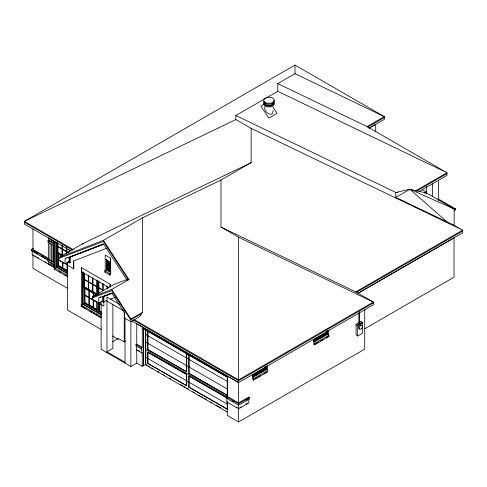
<?xml version="1.0" encoding="UTF-8"?>
<svg xmlns="http://www.w3.org/2000/svg" width="487" height="487" viewBox="0 0 487 487"><rect width="100%" height="100%" fill="white"/><g stroke="black" fill="none" stroke-linecap="round" stroke-linejoin="round"><path stroke-width="0.73" d="M264.958 106.61C262.706 111.937 273.84 118.591 272.982 110.47M359.662 311.747L359.643 323.386L358.949 323.496L359.138 323.094M82.632 244.377L83.259 243.409L251.14 162.64L251.14 128.391L235.86 119.571L24.35 221.335L24.35 224.05L70.804 250.872M251.14 162.64L220.976 180.05L142.405 217.853L142.405 312.38L139.586 316.727L130.887 321.773L124.623 318.127L124.623 312.916L111.7 293.016L98.77 297.989L98.77 303.2L102.69 300.942L102.69 296.473M368.994 128.197L384.31 119.352L384.31 116.636L295.006 65.075L24.35 221.335L73.421 249.667M277.773 83.618L295.006 73.671L384.31 116.636L367.076 126.583L277.773 83.618L277.773 91.306L235.86 115.504L235.86 119.571M264.094 104.181L260.922 106.008L268.775 118.104L277.018 113.349L272.884 106.982M48.049 260.35L31.399 250.738L31.399 249.381L33.335 248.26M48.049 240.444L48.438 240.219L54.708 243.841L54.313 244.066L48.049 240.444L48.049 242.258L54.313 245.874L54.708 245.649M48.049 242.258L48.438 242.033M57.058 242.447L57.058 253.337L58.233 252.656L60.169 253.776M31.399 249.381L48.049 258.993L48.438 258.767M48.438 259.218L48.049 259.443L54.313 263.059L54.708 262.834L48.438 259.218L48.438 237.686M48.049 258.993L48.049 261.251L48.438 261.026M69.002 257.124L69.002 261.592L65.088 263.851L58.817 260.235L58.817 257.52L83.259 243.409M50.411 264.879L49.991 265.092L50.015 261.939M51.975 265.78L51.561 265.993L51.585 262.84M48.049 261.251L54.313 264.873L54.708 264.642M65.088 263.851L65.088 258.64L66.39 257.885M70.177 257.026L70.177 262.724L69.787 262.95L69.787 257.258L70.177 257.026L103.524 244.194M53.546 266.687L53.126 266.9L53.126 263.735L53.15 266.913M32.185 250.738L32.185 254.804L54.708 267.807L55.098 267.582M67.224 276.622L54.708 269.39L54.708 268.039L56.273 267.132L67.474 273.597M56.468 242.142L56.468 267.016L57.643 266.34L67.261 271.892M58.233 254.293L58.233 265.999L58.817 265.665L62.695 267.899M58.817 257.52L103.469 240.335L142.405 217.853M54.708 269.39L55.098 269.165M110.324 258.086L110.324 274.82L109.934 275.045L104.845 272.105L104.845 270.748L106.41 269.847L110.866 272.416M106.604 259.601L106.604 269.731L107.195 269.39L110.719 271.429M104.845 272.105L105.235 271.88M96.913 294.325L84.081 287.257L96.615 294.495M104.845 270.748L109.934 273.688L110.324 273.463M367.715 127.119L384.31 117.537M369.122 128.148L375.696 124.355L375.696 131.886M98.77 303.2L92.506 299.584L92.506 296.869L114.049 284.432L126.62 279.593M101.29 317.999L81.146 306.366L81.146 305.008L82.711 304.107L101.558 314.986M82.906 272.184L82.906 303.991L84.081 303.316L96.487 310.475M84.671 287.823L84.671 302.975L85.255 302.634L86.509 303.358M81.146 306.366L81.536 306.14L81.536 267.698M65.088 258.64L103.469 243.865L127.095 280.238L129.055 279.106M92.506 296.869L111.7 289.479L128.933 279.532L103.469 240.335M99.421 297.612L100.73 296.857M102.215 301.118L103.889 302.056L103.469 302.293L103.469 296.601L111.955 293.259M97.4 302.512L97.4 312.362L98.575 311.68L101.838 313.567M99.165 303.011L99.165 311.339L99.75 311.004L101.004 311.729M227.362 412.045L145.382 364.708L142.247 366.297L136.762 363.125L130.887 366.522L130.887 319.028L142.405 312.38M141.467 313.829L130.607 319.77L111.7 290.66L92.506 297.77M112.674 341.758L118.353 338.477L124.234 341.874L125.536 341.119M142.247 366.297L142.247 352.728L141.857 352.953L141.857 348.881L141.467 349.106L135.983 345.94L135.983 344.583L136.762 344.132L142.247 347.298L142.247 327.964L227.246 377.035L227.246 396.369L238.606 402.926L248.79 397.051L249.569 397.502L249.569 398.859L238.606 405.19L226.461 398.177L226.461 396.82L227.246 396.369M454.146 208.966L409.877 189.266L395.779 192.444L395.779 197.405L409.877 189.266L426.502 193.004L454.146 208.966L454.146 225.743M136.372 345.715L136.372 349.788L136.762 349.563L136.762 363.125M135.983 344.583L141.467 347.748L142.247 347.298M415.746 190.752L446.981 172.721L446.981 175.43L419.003 191.586M416.397 191.281L446.981 173.622M147.731 330.789L147.731 349.514L186.704 371.788L186.704 353.063M178.82 369.95L186.704 374.503L186.509 385.741L147.731 363.357L147.731 352.229L177.505 369.189M147.731 363.357L186.704 385.631M454.322 209.635L455.601 208.899L455.601 209.806L454.322 210.542M147.731 349.514L186.704 371.788M147.731 352.229L186.704 374.503M188.859 354.536L188.859 373.261L227.831 395.535M227.636 401.83L227.636 409.488L188.859 387.098L188.859 375.97L226.516 397.489M188.859 387.098L227.831 409.372M220.976 180.05L220.976 227.064L355.717 291.896L462.65 230.156L462.65 232.871L357.689 293.472M356.374 292.419L462.65 231.063M358.255 293.174L454.03 237.875L454.03 277.194L364.812 328.707M373.346 302.975L238.606 380.767L133.109 319.862M136.762 344.132L136.762 323.782L238.606 382.605L373.346 304.783L373.346 302.068L355.717 291.896M253.27 374.783L255.858 373.292M257.148 372.549L258.445 371.8M259.735 371.051L261.677 369.937M262.968 369.189L264.258 368.44L264.849 368.781L264.849 366.748M313.731 339.883L315.667 338.763M316.964 338.015L318.255 337.266M319.545 336.523L320.842 335.774M322.132 335.032L324.068 333.912M252.272 375.702L264.551 368.61L264.551 367.253M314.024 340.048L325.949 333.504L325.949 332.146M252.57 375.873L264.849 368.781M313.671 340.596L325.949 333.504M252.613 376.524L265.433 369.122L266.024 369.463L266.024 366.748M313.719 341.241L326.54 333.845L327.124 334.179L327.124 330.789M252.564 377.23L266.024 369.463M313.665 341.953L327.124 334.179M252.382 377.559L266.219 369.572L267.783 370.479L267.783 371.837L253.295 380.201L252.899 379.976L252.899 374.32M314.145 341.898L327.319 334.295L328.889 335.202L328.889 336.554L314.395 344.924L314.005 344.699L314.005 339.043M252.899 378.618L253.295 378.843L267.783 370.479M314.005 343.341L314.395 343.566L328.889 335.202M254.878 378.831L256.856 377.693M258.171 376.932L260.149 375.794M264.1 373.511L266.079 372.366M314.005 344.699L318.614 342.032M320.592 340.894L322.571 339.756M326.521 337.473L327.836 336.712M226.461 398.177L226.851 397.952L226.851 402.025L238.606 408.806L248.79 402.926L248.79 398.859M356.113 324.232L360.812 321.517L362.377 322.424L362.377 333.278L357.677 335.993L356.113 335.086L356.113 324.232L357.677 325.133L362.377 322.424M226.851 402.025L227.246 401.799L227.246 415.368L238.606 421.925L364.726 349.106L364.726 309.756M226.461 396.82L238.606 403.833L249.569 397.502M246.239 400.326L247.518 399.596M239.908 407.601L241.217 406.846M245.783 404.21L247.092 403.455M69.787 257.258L103.841 244.145M67.437 265.208L73.726 268.873L73.701 260.971L107.067 248.127M127.095 280.238L128.933 279.532M103.469 296.601L112.241 293.229M103.865 301.715L106.97 300.479M110.531 299.109L115.322 297.265M424.305 193.004L426.502 193.004M397.982 192.511L395.791 192.438L235.86 115.504M395.779 197.405L454.146 225.25L462.65 230.156L251.14 128.391M277.773 91.306L446.981 172.721L367.076 126.583M220.976 227.064L238.606 237.242L373.346 302.068L238.606 379.86L134.424 319.716M422.199 189.613L426.782 192.262M437.916 198.69L455.601 208.899M356.113 324.683L357.677 325.59L362.377 322.875L360.812 321.968L360.812 321.517M328.889 336.554L328.494 336.328L328.494 330.679M105.21 259.23L110.348 262.201L110.348 258.073L105.21 255.103L105.235 270.522M107.195 261.135L110.719 263.175M107.195 261.251L110.719 263.284M107.195 262.493L110.719 264.532M107.195 262.609L110.719 264.642M107.195 263.851L110.719 265.89M107.195 263.966L110.719 265.999M107.195 265.208L110.719 267.241M107.195 265.324L110.719 267.357M107.195 266.566L110.719 268.599M107.195 266.681L110.719 268.714M107.195 267.923L110.719 269.956M107.195 268.033L110.719 270.072M107.195 269.281L110.719 271.314M24.35 222.242L72.77 250.196M106.604 269.731L110.719 272.105M57.935 246.385L61.983 248.717L61.983 244.973M68.551 252.51L66.816 251.511L66.816 247.761M57.935 246.836L61.983 249.174L61.983 255.164M67.973 252.631L66.816 251.962L66.816 253.459M51.585 243.847L51.585 261.032M57.643 252.997L62.811 255.985M57.058 253.337L61.545 255.925M68.533 261.775L70.177 262.724M67.906 261.86L69.787 262.95M58.817 258.427L103.469 241.509L128.318 279.769M108.832 287.525L81.512 271.783L81.512 267.655L110.153 284.189L110.153 286.94M65.276 263.284L67.011 264.289L67.011 262.785M58.525 259.839L62.573 262.176L62.573 268.167M48.195 258.171L32.97 249.381L32.97 229.024M84.379 279.288L88.293 281.547L88.293 275.666M96.913 286.52L92.993 284.262L92.993 277.645M98.867 287.653L102.787 289.917L102.787 284.037M84.379 279.739L88.293 281.997L88.293 289.351M96.913 286.977L92.993 284.712L92.993 292.066M98.867 288.103L102.787 290.368M63.992 268.647L67.218 270.51M33.481 251.487L37.383 253.739M41.285 255.992L43.24 257.118M44.536 257.867L45.839 258.621M58.233 265.999L67.279 271.222M56.468 267.016L67.364 273.31M119.869 304.527L106.97 297.052L106.994 352.728M34.869 255.906L36.141 256.637M37.408 257.373L38.68 258.104M45.023 261.769L46.295 262.499M53.521 266.675L54.581 267.284M54.708 268.039L67.224 275.265M59.049 271.448L60.37 272.209M64.978 274.869L66.299 275.63M84.671 286.916L87.179 288.365M88.433 289.089L89.681 289.814M90.935 290.538L95.951 293.43M85.925 288.548L87.179 289.272M90.935 291.439L92.189 292.163M94.07 293.253L95.951 294.337M95.896 294.757L83.496 287.598L83.496 272.592M106.97 301.179L123.728 310.822M101.588 301.209L103.469 302.293M238.606 382.575L132.458 321.292L132.458 320.842M150.361 332.311L154.306 334.587M155.621 335.342L157.593 336.48M161.532 338.757L163.504 339.896M164.819 340.656L166.134 341.417M174.023 345.971L175.338 346.726M176.653 347.487L177.968 348.248M190.173 355.291L192.146 356.429M196.091 358.706L198.063 359.844M199.378 360.605L200.693 361.366M202.002 362.121L203.974 363.259M208.576 365.92L209.891 366.674M211.206 367.435L212.521 368.196M214.493 369.335L215.808 370.09M220.404 372.75L221.719 373.505M226.321 376.165L227.636 376.92L227.636 395.645L188.859 373.261M84.963 295.006L88.884 297.265L88.884 290.648M93.187 299.755L89.273 297.49L89.273 290.142M94.235 300.357L96.195 301.483M101.418 304.503L99.458 303.371L99.458 311.175L101.418 312.301M142.247 328.074L227.246 377.151M101.119 304.558L103.889 306.183L103.865 296.376M84.963 295.457L88.884 297.715L88.884 305.069M96.846 302.317L93.583 300.43L93.583 307.778M99.458 303.821L101.418 304.953M67.163 288.121L32.97 268.374L32.97 254.804M227.831 381.692L145.382 334.319M87.763 304.083L90.899 305.891M92.153 306.615L93.407 307.34M94.661 308.064L95.909 308.788M96.846 309.665L84.963 302.804L84.963 288.389M84.671 302.975L96.578 309.848M99.165 311.339L101.667 312.788M82.906 303.991L96.615 311.905L96.615 302.062M97.4 312.362L101.314 314.62M227.831 389.29L145.382 341.917M81.146 305.008L101.29 316.641M82.187 306.518L86.083 308.77M89.985 311.016L91.933 312.143M93.236 312.891L94.533 313.646M95.836 314.395L97.784 315.521M99.08 316.27L100.383 317.019M145.382 349.514L227.362 396.844M188.859 375.97L226.979 397.982M232.074 400.971L233.383 401.72M137.985 350.263L139.812 351.316M236.079 406.901L237.339 407.625M101.381 329.583L67.437 309.988L67.437 262.493M112.479 335.993L118.353 339.384M136.372 349.788L141.857 352.953M227.831 404.49L145.382 357.111M147.086 365.244L145.771 364.483L145.771 329.535M148.395 365.999L149.71 366.76M151.676 367.892L152.985 368.653M157.581 371.301L158.89 372.056M163.48 374.71L164.795 375.465M169.385 378.119L170.694 378.874M180.531 384.553L182.503 385.692M183.812 386.447L185.127 387.202M186.436 387.962L188.402 389.095M192.992 391.749L194.307 392.504M198.897 395.158L200.212 395.913M201.521 396.668L202.835 397.429M204.802 398.561L206.111 399.322M210.701 401.97L212.015 402.731M216.605 405.379L220.538 407.649M125.013 362.225L106.994 351.821L112.874 348.43L112.874 304.089M130.887 366.522L101.119 349.331L101.119 301.167M409.877 189.266L447.425 222.255M111.7 289.479L130.887 319.028M274.065 102.215L274.065 103.786A5.272 3.044 0 0 1 267.607 105.941A5.272 3.044 0 0 1 263.881 102.215M274.065 103.116L274.065 104.693A5.272 3.044 0 0 1 268.282 106.921A5.272 3.044 0 0 1 263.698 103.908M272.982 102.38L272.982 103.621A4.152 2.398 0 0 1 267.893 105.32A4.152 2.398 0 0 1 264.958 102.38M438.367 180.409L438.367 200.772M432.493 183.8L432.493 196.632M426.612 186.46L426.612 193.242M358.828 313.196L358.828 323.325M357.677 325.133L357.677 335.993M327.319 330.74L327.319 334.295M326.54 331.13L326.54 333.845M325.657 331.976L325.657 333.333M314.395 343.566L314.395 344.924M295.006 65.075L295.006 73.671M267.393 365.956L267.393 370.254M266.219 366.017L266.219 369.572M265.433 367.082L265.433 369.122M253.295 378.843L253.295 380.201M238.606 237.242L238.606 402.926M238.606 403.833L238.606 421.925M189.053 355.12L189.053 373.145M189.053 375.861L189.053 386.988M186.509 353.178L186.509 371.904M186.509 374.619L186.509 385.741M147.926 330.679L147.926 349.404M147.926 352.113L147.926 363.241M145.382 329.76L145.382 364.708M143.616 328.494L143.616 365.731M143.422 328.147L143.422 365.615M141.467 347.748L141.467 349.106M125.013 318.802L125.013 363.125M124.234 311.814L124.234 341.874M110.129 284.207L110.129 286.916M109.934 273.688L109.934 275.045M107.487 286.752L107.487 288.219M107.195 259.784L107.195 269.39M107.091 285.79L107.091 288.73M106.41 259.291L106.41 269.847M103.177 283.525L103.177 290.142M98.867 281.042L98.867 293.253M98.575 281.23L98.575 294.111M98.575 302.926L98.575 311.68M97.99 280.956L97.99 293.716M97.4 280.555L97.4 294.185M96.615 280.098L96.615 295.244M93.583 292.626L93.583 297.04M93.187 293.137L93.187 296.814M93.187 307.553L93.187 300.205L89.273 297.941L89.273 305.294M92.603 278.156L92.603 284.037L88.683 281.772L88.683 275.161M92.603 291.835L92.603 284.487L88.683 282.229L88.683 289.576M84.379 273.408L84.379 287.087M84.081 272.866L84.081 303.316M82.711 271.837L82.711 304.107M73.726 260.995L73.726 268.873M69.197 249.673L69.197 252.205M67.401 263.017L67.401 264.514M67.401 264.965L67.401 270.955L58.525 265.829L58.525 254.141M67.011 270.729L67.011 264.739L62.963 262.402L62.963 268.392M66.427 247.536L66.427 251.28L62.379 248.948L62.379 245.947M66.427 253.234L66.427 251.736L62.379 249.399L62.379 255.389L57.935 252.826L57.935 243.384M57.643 242.757L57.643 266.34M56.273 242.636L56.273 267.132M55.098 241.802L55.098 267.807M54.708 241.308L54.708 267.807M54.313 244.066L54.313 245.874M54.313 263.059L54.313 264.873M53.15 242.94L53.15 240.408L53.126 242.928M51.561 239.488L51.585 242.039M49.991 238.587L50.015 241.132M49.991 242.928L50.015 260.131M48.438 260.119L48.438 264.191M359.619 328.816A2.216 1.278 -60 0 1 358.919 326.193A2.216 1.278 -60 0 1 361.543 325.493M274.065 100.401A5.272 3.044 0 0 1 269.658 104.212A5.272 3.044 0 0 1 263.698 101.193M53.15 244.748L53.126 261.921L53.15 244.748M361.214 328.798A2.216 1.278 -60 0 0 361.92 325.365A2.216 1.278 -60 0 0 359.296 327.69A2.216 1.278 -60 0 0 361.214 328.798M265.245 102.44A5.272 3.044 0 0 0 274.065 101.077A5.272 3.044 0 0 0 267.607 97.345A5.272 3.044 0 0 0 265.245 102.44"/></g></svg>
